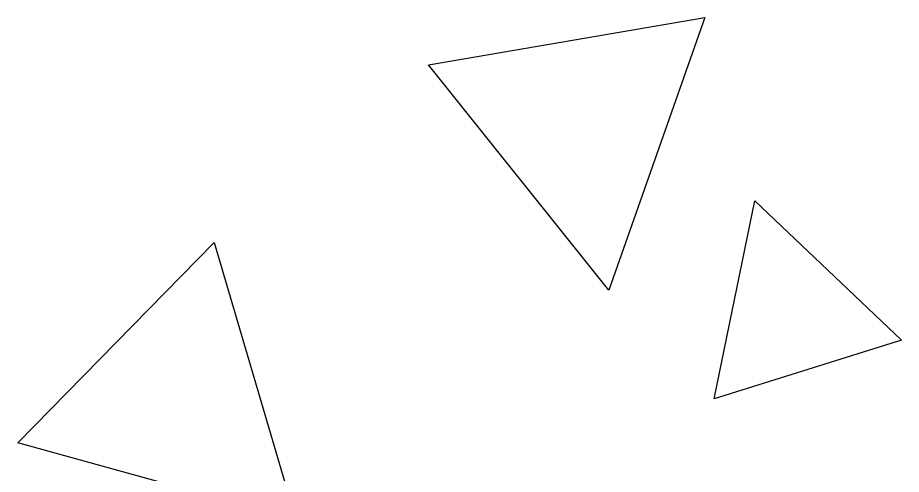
# Model space of a CAD drawing. Extents: x 15.9 to 33.1, y 12.3 to 21.3.
# Drawn here: x 23.0722 to 23.1958, y 14.3668 to 14.4307 of the extents above; entities that cross this region are included whole.
import ezdxf

# ---------------------------------------------------------------- set-up
doc = ezdxf.new("R2010")
doc.units = 0
doc.header["$LTSCALE"] = 0.5
doc.header["$MEASUREMENT"] = 0
doc.layers.get('0').update_dxf_attribs({"linetype": 'CONTINUOUS'})

# ---------------------------------------------------------------- blocks, each defined once
blk = doc.blocks.new('A$C403C54AD')
for p, q in [((1.49552, 1.21567, -0.0006), (1.53418, 1.22227, -0.0006)), ((1.53418, 1.22227, -0.0006), (1.52076, 1.18416, -0.0006)), ((1.52076, 1.18416, -0.0006), (1.49552, 1.21567, -0.0006)), ((1.53546, 1.16895, -0.0006), (1.54117, 1.19665, -0.0006)), ((1.54117, 1.19665, -0.0006), (1.56166, 1.17718, -0.0006)), ((1.43807, 1.16281, -0.0006), (1.46553, 1.19082, -0.0006)), ((1.46553, 1.19082, -0.0006), (1.47699, 1.15208, -0.0006)), ((1.56166, 1.17718, -0.0006), (1.53546, 1.16895, -0.0006)), ((1.47699, 1.15208, -0.0006), (1.43807, 1.16281, -0.0006))]:
    blk.add_line(p, q)

msp = doc.modelspace()

# ---------------------------------------------------------------- block references
msp.add_blockref('A$C403C54AD', (21.63411, 13.20843, 0.0006))

doc.saveas('drawing.dxf')
